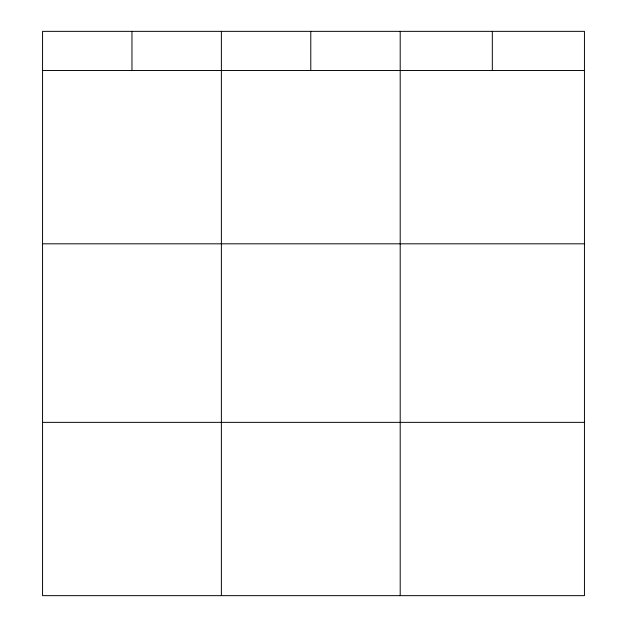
<?xml version="1.0" encoding="UTF-8"?>
<svg xmlns="http://www.w3.org/2000/svg" width="627" height="627" viewBox="0 0 627 627"><rect width="100%" height="100%" fill="white"/><g stroke="black" fill="none" stroke-linecap="round" stroke-linejoin="round"><path stroke-width="0.94" d="M584.442 70.522L584.442 595.65L42.558 595.65L42.558 31.35L584.442 31.35L584.442 70.522L42.558 70.522M42.558 243.817L584.442 243.817M42.558 422.355L584.442 422.355M492.32 31.35L492.32 70.522M400.198 31.35L400.198 595.65M310.788 31.35L310.788 70.522M221.378 31.35L221.378 595.65M131.968 31.35L131.968 70.522"/></g></svg>
